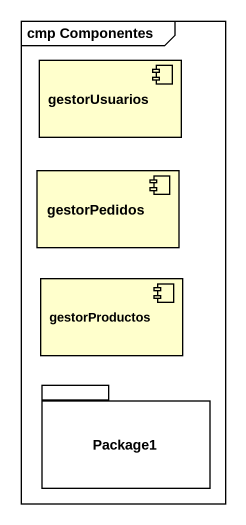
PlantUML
@startuml
mainframe cmp Componentes
component gestorUsuarios
component gestorPedidos
component gestorProductos
package Package1 {
}
@enduml
